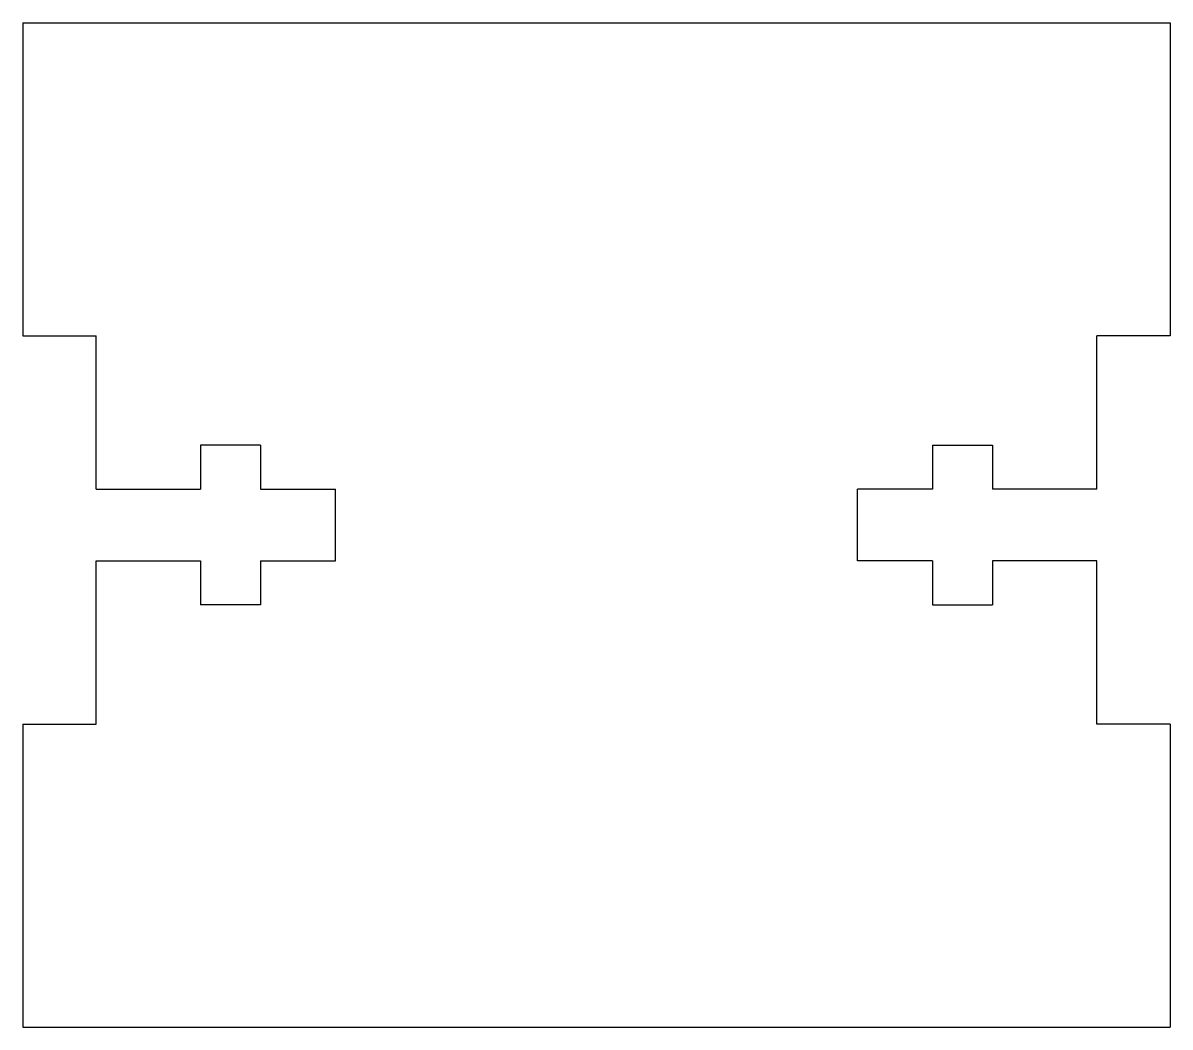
# Model space of a CAD drawing. Extents: x -2.96 to -1.16, y 0 to 1.57.
import ezdxf

# ---------------------------------------------------------------- set-up
doc = ezdxf.new("R2010")
doc.units = 0
doc.header["$MEASUREMENT"] = 0
doc.layers.add('VISIBLE', color=7, linetype='CONTINUOUS')

msp = doc.modelspace()

# ---------------------------------------------------------------- linework, layer by layer
at = {"layer": 'VISIBLE'}
for p, q in [((-2.9633, 1.5748), (-1.1649, 1.5748)), ((-2.9633, 1.5748), (-2.9633, 1.0839)), ((-1.1649, 1.5748), (-1.1649, 1.0839)), ((-2.9633, 1.0839), (-2.8483, 1.0839)), ((-2.8483, 0.8434), (-2.8483, 1.0839)), ((-1.1649, 1.0839), (-1.2799, 1.0839)), ((-1.2799, 0.8434), (-1.2799, 1.0839)), ((-2.6848, 0.9124), (-2.6848, 0.8434)), ((-2.5911, 0.9124), (-2.6848, 0.9124)), ((-2.5911, 0.9124), (-2.5911, 0.8434)), ((-1.5371, 0.9124), (-1.5371, 0.8434)), ((-1.5371, 0.9124), (-1.4434, 0.9124)), ((-1.4434, 0.9124), (-1.4434, 0.8434)), ((-2.8483, 0.8434), (-2.6848, 0.8434)), ((-2.5911, 0.8434), (-2.4733, 0.8434)), ((-2.4733, 0.7314), (-2.4733, 0.8434)), ((-1.6549, 0.7314), (-1.6549, 0.8434)), ((-1.5371, 0.8434), (-1.6549, 0.8434)), ((-1.2799, 0.8434), (-1.4434, 0.8434)), ((-2.8483, 0.7314), (-2.6848, 0.7314)), ((-2.8483, 0.4752), (-2.8483, 0.7314)), ((-2.6848, 0.7314), (-2.6848, 0.6624)), ((-2.5911, 0.7314), (-2.4733, 0.7314)), ((-2.5911, 0.7314), (-2.5911, 0.6624)), ((-1.5371, 0.7314), (-1.6549, 0.7314)), ((-1.5371, 0.7314), (-1.5371, 0.6624)), ((-1.2799, 0.7314), (-1.4434, 0.7314)), ((-1.4434, 0.7314), (-1.4434, 0.6624)), ((-1.2799, 0.4752), (-1.2799, 0.7314)), ((-2.5911, 0.6624), (-2.6848, 0.6624)), ((-1.5371, 0.6624), (-1.4434, 0.6624)), ((-2.9633, 0.4752), (-2.8483, 0.4752)), ((-2.9633, 0.4752), (-2.9633, 0)), ((-1.1649, 0.4752), (-1.2799, 0.4752)), ((-1.1649, 0.4752), (-1.1649, 0)), ((-2.9633, 0), (-1.1649, 0))]:
    msp.add_line(p, q, dxfattribs=at)

doc.saveas('drawing.dxf')
